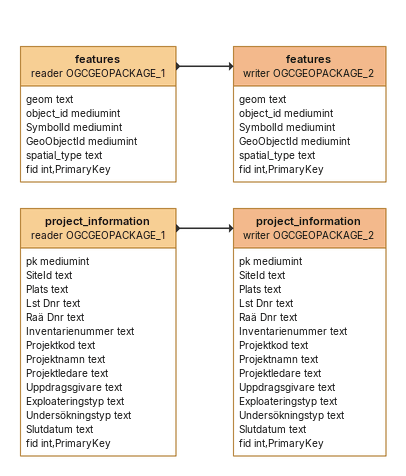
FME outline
features (reader OGCGEOPACKAGE_1)
    attributes: geom text, object_id mediumint, SymbolId mediumint, GeoObjectId mediumint, spatial_type text, fid int,PrimaryKey
    -> features (writer OGCGEOPACKAGE_2)
features (writer OGCGEOPACKAGE_2)
    attributes: geom text, object_id mediumint, SymbolId mediumint, GeoObjectId mediumint, spatial_type text, fid int,PrimaryKey
project_information (reader OGCGEOPACKAGE_1)
    attributes: pk mediumint, SiteId text, Plats text, Lst Dnr text, Raä Dnr text, Inventarienummer text, Projektkod text, Projektnamn text, Projektledare text, Uppdragsgivare text, Exploateringstyp text, Undersökningstyp text, Slutdatum text, fid int,PrimaryKey
    -> project_information (writer OGCGEOPACKAGE_2)
project_information (writer OGCGEOPACKAGE_2)
    attributes: pk mediumint, SiteId text, Plats text, Lst Dnr text, Raä Dnr text, Inventarienummer text, Projektkod text, Projektnamn text, Projektledare text, Uppdragsgivare text, Exploateringstyp text, Undersökningstyp text, Slutdatum text, fid int,PrimaryKey
